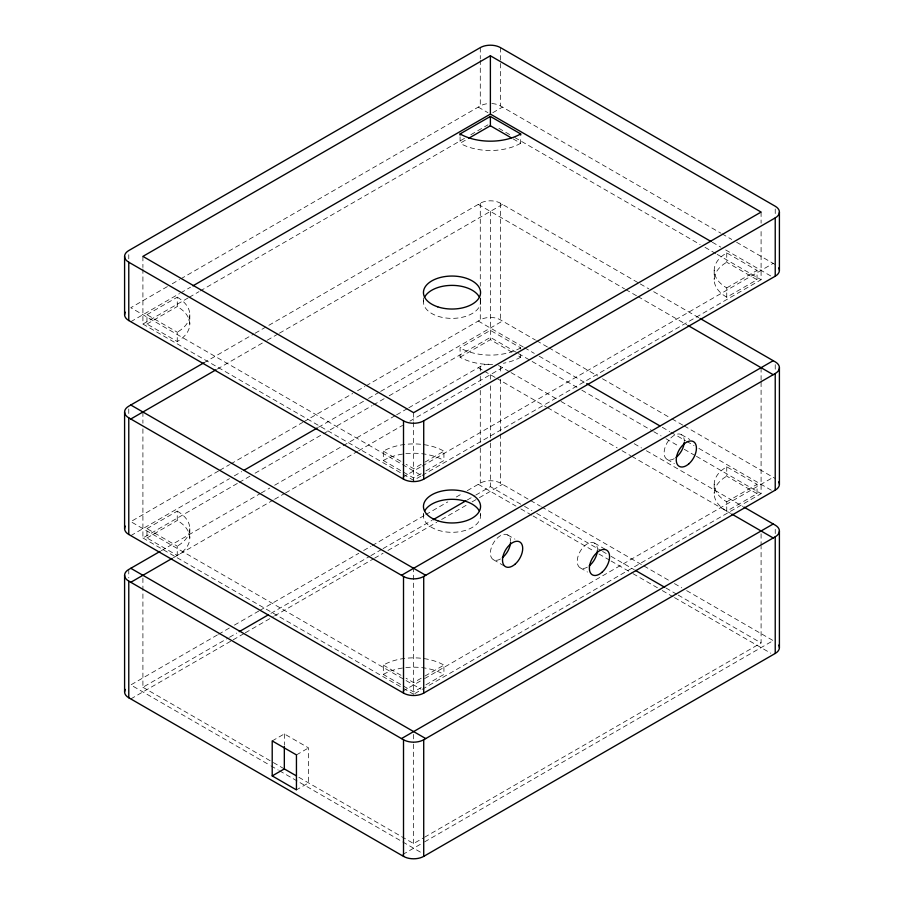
<?xml version="1.0" encoding="UTF-8"?>
<svg xmlns="http://www.w3.org/2000/svg" width="904" height="904" viewBox="0 0 904 904"><rect width="100%" height="100%" fill="white"/><g stroke="black" fill="none" stroke-linecap="round" stroke-linejoin="round"><path stroke-width="0.68" stroke-dasharray="4.52 3.39" d="M167.364 286.591L130.797 307.71L420.891 475.199M172.246 283.777L179.557 279.551M180.777 278.85L480.284 105.937A14.283 8.249 0 0 1 487.459 103.689M130.797 321.711L179.489 293.585M180.71 292.885L190.462 287.257M492.804 112.695L502.5 107.101M146.957 314.705L177.252 297.213L177.252 306.546A42.85 24.747 0 0 1 177.252 341.531L146.957 324.039L146.957 314.705L177.252 332.197L177.252 341.531M142.911 268.883L142.911 324.039L188.021 297.992M189.241 297.292L198.993 291.664M200.213 290.952L464.78 138.21M470.871 134.696L487.945 124.831M146.957 324.039L177.252 306.546M460.079 136.843L460.079 143.261L467.357 139.058M203.942 362.775L253.934 333.915M255.154 333.214L480.284 203.23A14.283 8.249 0 0 1 500.488 203.23L639.071 283.246M217.288 369.069L266.047 340.91M267.268 340.209L278.24 333.87M279.46 333.169L502.5 204.394M218.576 470.961L130.797 521.642L420.891 689.13M219.796 470.261L229.548 464.633M230.769 463.921L302.693 422.394M303.913 421.693L352.684 393.534M357.566 390.72L364.877 386.494M366.097 385.793L480.284 319.869A14.283 8.249 0 0 1 500.488 319.869L535.428 340.04M130.797 535.643L229.48 478.668M234.351 475.854L241.673 471.628M318.479 427.276L367.25 399.127M368.459 398.415L379.431 392.087M380.652 391.387L502.5 321.033M146.957 528.637L177.252 511.144L177.252 520.478A42.85 24.747 0 0 1 177.252 555.463L146.957 537.97L146.957 528.637L177.252 546.14L177.252 555.463M492.601 364.402A42.85 24.747 0 0 1 460.079 357.193L460.079 347.859L490.386 330.367L520.681 347.859L520.681 349.023M142.911 428.869L142.911 537.97L238.012 483.064M239.232 482.363L250.205 476.035M255.075 473.21L322.129 434.496M323.349 433.796L372.12 405.636M373.341 404.935L384.313 398.596M389.195 395.782L490.386 337.361L517.212 352.854M146.957 537.97L177.252 520.478M460.079 357.193L490.386 339.689L513.11 352.82M161.274 550.706L260.024 493.686M261.245 492.985L269.776 488.058M274.658 485.233L395.353 415.557M396.573 414.846L407.546 408.518M408.766 407.806L480.284 366.527A14.283 8.249 0 0 1 491.855 364.154M173.398 557.7L273.37 499.98M274.59 499.279L284.342 493.64M285.562 492.94L357.487 451.412M358.707 450.712L402.596 425.366M409.919 421.14L502.5 367.691M421.196 464.294L413.614 468.667L406.043 464.294M424.982 462.102L443.921 451.164L443.921 460.498L424.982 471.436M726.748 287.879L757.043 270.386L757.043 279.72L726.748 297.213L726.748 287.879A42.85 24.747 0 0 1 726.748 252.894L757.043 270.386M402.709 477.289L420.936 466.769M422.145 466.068L773.202 263.392M421.196 473.617L413.614 477.99L383.319 460.498L383.319 451.164A42.85 24.747 0 0 1 443.921 451.164M142.911 324.039L413.614 480.329L420.936 476.103M422.145 475.402L761.089 279.72L761.089 228.735M217.355 634.958L130.797 684.938L269.731 765.146M218.576 634.258L229.548 627.918M234.418 625.105L258.804 611.025M260.024 610.324L358.786 553.304M363.657 550.491L370.968 546.265M372.188 545.564L424.62 515.291M425.84 514.591L447.785 501.923M456.317 496.997L462.407 493.471M467.289 490.657L480.284 483.154A14.283 8.249 0 0 1 500.488 483.154L529.326 499.81M142.911 578.097L142.911 687.266L228.26 637.998M229.48 637.286L236.791 633.071M270.929 613.353L369.679 556.344M370.9 555.632L381.872 549.304M383.093 548.604L431.863 520.444M467.221 500.025L474.532 495.81M475.753 495.098L490.386 486.657L523.303 505.664M130.797 698.928L231.91 640.552M233.13 639.84L244.103 633.512M245.323 632.8L273.37 616.618M274.59 615.906L373.341 558.898M374.561 558.186L383.093 553.259M387.974 550.446L436.734 522.297M441.615 519.472L467.221 504.692M472.091 501.878L478.193 498.364M479.414 497.652L502.5 484.318M272.206 740.918L284.331 733.924L308.569 747.913L308.569 782.909L296.444 789.904M421.196 678.226L413.614 682.599L406.043 678.226M424.982 676.034L443.921 665.107L443.921 674.429L424.982 685.368M726.748 501.81L757.043 484.318L757.043 493.652L726.748 511.144L726.748 501.81A42.85 24.747 0 0 1 726.748 466.826L757.043 484.318M402.709 691.232L423.366 679.299M424.586 678.599L773.202 477.323M296.444 754.908L308.569 747.913M421.196 687.56L413.614 691.933L383.319 674.429L383.319 665.107A42.85 24.747 0 0 1 443.921 665.107M414.834 693.56L420.936 690.034M422.145 689.334L761.089 493.652L761.089 381.737M298.874 777.304L413.614 843.556L423.366 837.929M424.586 837.217L761.089 642.947L761.089 546.366M402.709 854.517L423.366 842.584M424.586 841.884L773.202 640.608M491.855 103.564A14.283 8.249 0 0 1 500.488 105.937L720.77 233.119M721.991 233.82L731.754 239.447M736.624 242.272L775.225 264.556M478.261 107.101L487.957 112.695M712.307 242.227L720.85 247.154M725.72 249.967L773.202 277.381M498.918 128.357L509.89 134.696M514.771 137.51L700.114 244.521M704.996 247.334L715.968 253.674M717.188 254.374L761.089 279.72M513.11 138.877L520.681 143.261L520.681 136.843M726.748 252.894L726.748 262.228L757.043 279.72M640.292 283.946L648.835 288.873M653.705 291.698L700.046 318.445M478.261 204.394L624.517 288.839M625.737 289.54L636.71 295.879M637.93 296.58L686.701 324.739M536.648 340.74L547.621 347.079M548.841 347.78L597.612 375.951M602.493 378.765L670.779 418.19M672 418.891L682.972 425.23M684.192 425.931L775.225 478.487M681.356 434.621L689.842 439.525M478.261 321.033L523.303 347.034M524.523 347.746L534.287 353.374M539.157 356.187L585.498 382.946M662.316 427.298L669.638 431.524M670.847 432.225L685.481 440.677M686.701 441.378L694.023 445.604M698.894 448.418L773.202 491.324M518.433 353.554L576.955 387.341M581.837 390.166L652.564 430.993M653.784 431.694L661.095 435.92M665.977 438.734L679.39 446.486M684.26 449.299L695.244 455.639M696.464 456.339L761.089 493.652M518.794 356.097L520.681 357.193L520.681 353.69M726.748 466.826L726.748 476.159L757.043 493.652M667.073 459.368L674.35 463.571M498.477 365.555A14.283 8.249 0 0 1 500.488 366.527L509.822 371.917M511.042 372.617L559.813 400.777M561.034 401.478L629.32 440.903M634.201 443.717L641.512 447.943M646.394 450.757L742.726 506.376M478.261 367.691L483.109 370.482M484.318 371.182L495.256 377.499M496.477 378.211L546.479 407.071M547.7 407.772L617.195 447.898M622.076 450.723L630.608 455.65M631.828 456.351L730.601 513.37M530.546 500.511L540.309 506.15M541.53 506.85L642.733 565.282M643.953 565.983L669.559 580.775M674.44 583.588L681.752 587.815M686.633 590.628L775.225 641.784M594.493 543.101L605.397 549.395M524.523 506.364L531.846 510.59M536.716 513.404L601.352 550.717M602.561 551.429L606.222 553.53M611.104 556.356L634.269 569.723M665.977 588.029L676.949 594.369M678.169 595.069L761.089 642.947M478.261 484.318L515.992 506.104M520.873 508.918L531.846 515.257M533.066 515.958L594.03 551.157M598.911 553.982L609.884 560.31M611.104 561.022L631.828 572.989M633.049 573.69L657.434 587.769M662.316 590.583L673.288 596.922M674.508 597.623L770.784 653.208M383.319 451.164L402.257 462.102M580.21 567.836L587.487 572.04M507.63 534.931L514.896 539.134M493.347 559.678L504.251 565.972M383.319 665.107L402.257 676.034M142.911 537.97L413.614 694.261L413.614 568.3M142.911 687.266L272.138 761.869M273.358 762.569L284.331 768.909M270.951 765.846L278.262 770.072M279.483 770.784L420.891 852.415M775.225 209.016L775.225 214.564M775.225 364.662L775.225 370.29M775.225 529.36L775.225 533.575M761.089 212.067L761.089 223.175M761.089 367.691L761.089 380.335M761.089 533.778L761.089 544.976M714.194 270.386L714.194 279.72M714.194 484.318L714.194 493.652M500.488 47.618L500.488 105.937M500.488 203.23L500.488 319.869M500.488 366.527L500.488 373.544M500.488 379.171L500.488 432.564M500.488 433.976L500.488 483.154M490.386 211.4L490.386 339.689M490.386 374.685L490.386 380.279M490.386 385.884L490.386 441.864M490.386 443.265L490.386 486.657M480.566 297.879L480.566 301.879M480.566 513.144L480.566 515.811M480.284 47.618L480.284 58.726M480.284 60.116L480.284 105.937M480.284 203.23L480.284 286.139M480.284 298.783L480.284 319.869M480.284 366.527L480.284 374.957M480.284 376.358L480.284 384.788M480.284 390.415L480.284 446.621M480.284 448.022L480.284 483.154M423.434 297.879L423.434 301.879M423.434 513.144L423.434 515.811M413.614 412.676L413.614 421.015M413.614 422.394L413.614 480.329M413.614 734.387L413.614 742.783M413.614 744.184L413.614 843.556M284.331 733.924L284.331 745.111M189.806 314.705L189.806 324.039M189.806 528.637L189.806 537.97M142.911 256.386L142.911 267.494M142.911 412.009L142.911 423.253M128.775 254.725L128.775 258.894M128.775 408.981L128.775 414.608M128.775 569.463L128.775 577.893M480.419 300.173A28.566 16.498 0 0 1 452 318.377A28.566 16.498 0 0 1 423.58 300.173M177.252 297.213A42.85 24.747 0 0 1 177.252 332.197M520.681 143.261A42.85 24.747 0 0 1 460.079 143.261M383.319 460.498A42.85 24.747 0 0 1 443.921 460.498M726.748 297.213A42.85 24.747 0 0 1 726.748 262.228M480.419 514.105A28.566 16.498 0 0 1 452 532.309A28.566 16.498 0 0 1 423.58 514.105M177.252 511.144A42.85 24.747 0 0 1 177.252 546.14M520.681 347.859A42.85 24.747 0 0 1 460.079 347.859M520.681 357.193A42.85 24.747 0 0 1 503.381 363.272M383.319 674.429A42.85 24.747 0 0 1 443.921 674.429M726.748 511.144A42.85 24.747 0 0 1 726.748 476.159M587.351 567.136A14.283 8.249 -60 0 1 577.249 561.294A14.283 8.249 -60 0 1 587.351 543.801A14.283 8.249 -60 0 1 597.454 549.632M500.488 558.966A14.283 8.249 -60 0 1 490.386 553.135A14.283 8.249 -60 0 1 500.488 535.643A14.283 8.249 -60 0 1 510.59 541.473M674.214 458.656A14.283 8.249 -60 0 1 664.124 452.825A14.283 8.249 -60 0 1 674.214 435.332A14.283 8.249 -60 0 1 684.317 441.163"/><path stroke-width="1.36" d="M779.406 647.614L779.406 530.976M779.406 484.318L779.406 367.691M779.406 270.386L779.406 212.067M490.386 55.777L142.911 256.386L413.614 412.676L761.089 212.067L490.386 55.777L490.386 114.096L192.902 285.845M460.079 135.091L460.079 133.928L490.386 116.435L520.681 133.928L520.681 135.091M468.566 138.357L490.386 125.758L511.212 137.792M203.942 362.775L128.775 406.178A14.283 8.249 0 0 0 128.775 417.84L128.775 534.467L403.512 693.097A14.283 8.249 0 0 0 423.716 693.097L775.225 490.149A14.283 8.249 0 0 0 778.739 481.821M130.797 419.004L216.067 369.77M244.103 470.216L317.259 427.987M160.053 551.406L128.775 569.463A14.283 8.249 0 0 0 128.775 581.125L128.775 697.764L403.512 856.382A14.283 8.249 0 0 0 423.716 856.382L775.225 653.445A14.283 8.249 0 0 0 778.739 645.106M130.797 582.289L172.178 558.401M128.775 262.216L403.512 420.846A14.283 8.249 0 0 0 423.716 420.846L775.225 217.898A14.283 8.249 0 0 0 775.225 206.236L500.488 47.618A14.283 8.249 0 0 0 480.284 47.618L128.775 250.555A14.283 8.249 0 0 0 128.775 262.216L128.775 320.536L403.512 479.165A14.283 8.249 0 0 0 423.716 479.165L775.225 276.217A14.283 8.249 0 0 0 778.739 267.889M239.232 631.659L268.488 614.765M433.084 519.743L466.001 500.737M401.5 575.294L773.202 360.685M128.775 417.84L403.512 576.458A14.283 8.249 0 0 0 423.716 576.458L775.225 373.522A14.283 8.249 0 0 0 775.225 361.849L700.046 318.445M272.206 775.903L296.444 789.904L296.444 754.908L272.206 740.918L272.206 775.903L284.331 768.909L296.444 775.903M401.5 738.579L773.202 523.981M128.775 581.125L403.512 739.754A14.283 8.249 0 0 0 423.716 739.754L775.225 536.806A14.283 8.249 0 0 0 775.225 525.145L743.947 507.076M490.386 114.096L711.086 241.526M687.921 325.44L773.202 374.685M586.719 383.646L659.875 425.886M731.822 514.082L773.202 537.97M635.489 570.435L664.756 587.329M130.797 405.003L425.739 575.294M130.797 568.3L425.739 738.579M775.225 217.898L775.225 276.217M775.225 373.522L775.225 490.149M775.225 536.806L775.225 653.445M490.386 116.435L490.386 125.758M423.716 420.846L423.716 479.165M423.716 576.458L423.716 693.097M423.716 739.754L423.716 856.382M403.512 420.846L403.512 479.165M403.512 576.458L403.512 693.097M403.512 739.754L403.512 856.382M284.331 746.512L284.331 768.909M124.594 256.386L124.594 314.705M124.594 412.009L124.594 528.637M124.594 575.294L124.594 691.933M128.775 697.764A14.283 8.249 0 0 1 125.26 689.424M128.775 320.536A14.283 8.249 0 0 1 125.26 312.208M424.778 296.874A28.566 16.498 0 0 1 452 285.381A28.566 16.498 0 0 1 479.222 296.874M520.681 133.928A42.85 24.747 0 0 1 460.079 133.928M128.775 534.467A14.283 8.249 0 0 1 125.26 526.139M424.778 510.805A28.566 16.498 0 0 1 452 499.313A28.566 16.498 0 0 1 479.222 510.805M597.408 550.706A14.283 8.249 -60 0 1 589.193 565.87M510.545 542.547A14.283 8.249 -60 0 1 502.319 557.712M684.283 442.237A14.283 8.249 -60 0 1 676.056 457.401M437.717 520.76A28.566 16.498 0 0 0 480.566 506.477A28.566 16.498 0 0 0 437.717 492.194A28.566 16.498 0 0 0 437.717 520.76M437.717 306.829A28.566 16.498 0 0 0 480.566 292.546A28.566 16.498 0 0 0 437.717 278.262A28.566 16.498 0 0 0 437.717 306.829M602.087 572.221A14.283 8.249 -60 0 0 606.618 550.095A14.283 8.249 -60 0 0 589.713 565.079A14.283 8.249 -60 0 0 602.087 572.221M515.223 564.051A14.283 8.249 -60 0 0 519.743 541.925A14.283 8.249 -60 0 0 502.85 556.909A14.283 8.249 -60 0 0 515.223 564.051M688.95 463.752A14.283 8.249 -60 0 0 693.481 441.627A14.283 8.249 -60 0 0 676.587 456.61A14.283 8.249 -60 0 0 688.95 463.752"/></g></svg>
